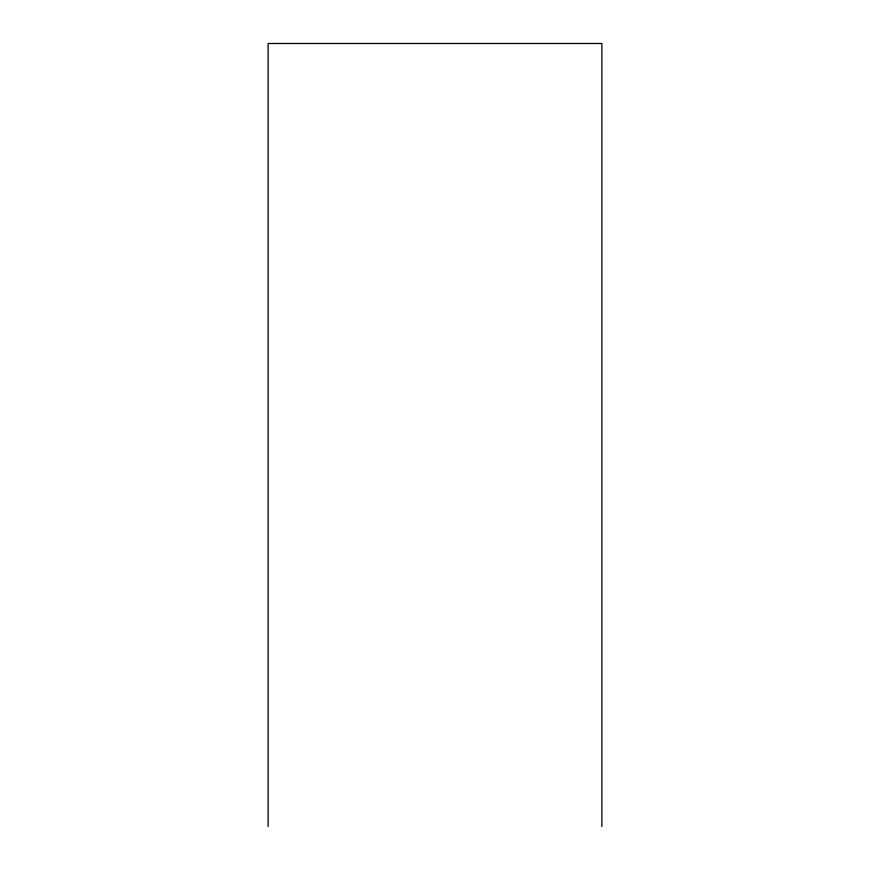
<?xml version="1.0" encoding="UTF-8"?>
<svg xmlns="http://www.w3.org/2000/svg" width="870" height="870" viewBox="0 0 870 870"><rect width="100%" height="100%" fill="white"/><g stroke="black" fill="none" stroke-linecap="round" stroke-linejoin="round"><path stroke-width="1.3" d="M601.888 826.5L601.888 43.5L268.112 43.5L268.112 826.5"/></g></svg>
